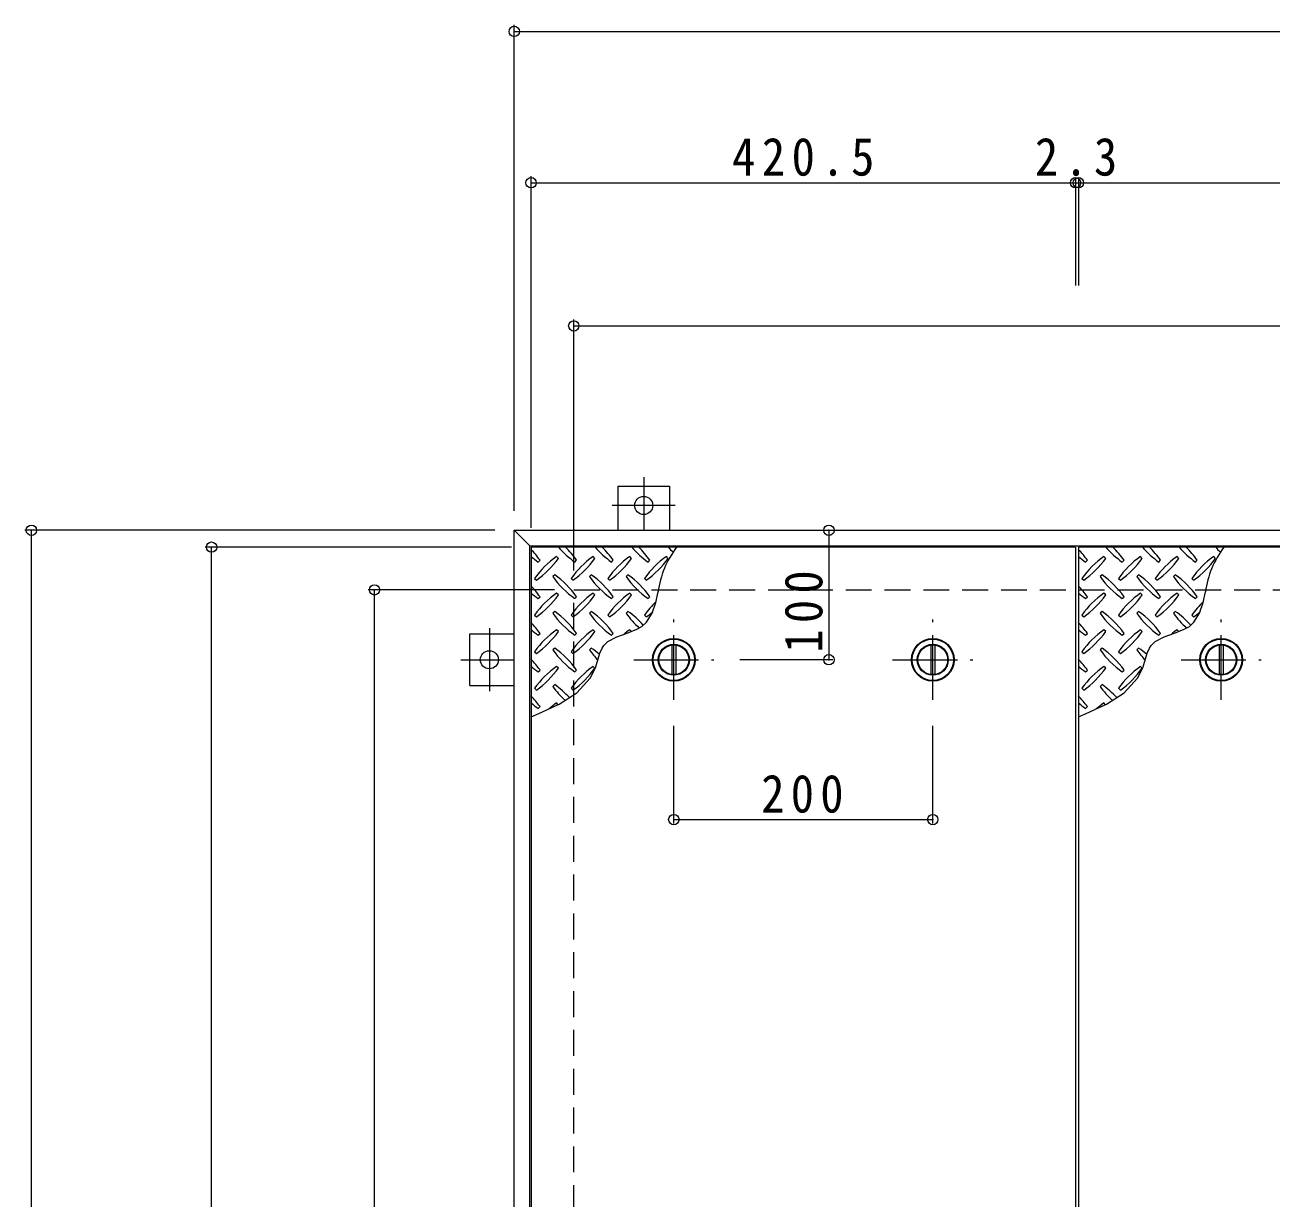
# Model space of a CAD drawing. Units: millimetres at full size, sheet at 1:10. Extents: x -2620 to 2461, y -1962 to 1588.
# Drawn here: x -2030 to -1067, y 651 to 1557 of the extents above; entities that cross this region are included whole.
import ezdxf

# ---------------------------------------------------------------- set-up
doc = ezdxf.new("R2010")
doc.units = ezdxf.units.MM
doc.header["$LTSCALE"] = 10
doc.header["$PDMODE"] = 32
doc.header["$PDSIZE"] = 8
doc.linetypes.add('CHAIN1', pattern=[8, 5, -1, 1, -1])
doc.linetypes.add('DASHED2', pattern=[3, 2, -1])
for name, color, linetype, lineweight in [('0-1', 2, 'DASHED2', 9), ('0-2', 3, 'Continuous', 9), ('0-3', 2, 'Continuous', 9), ('0-9', 134, 'Continuous', 5), ('0-C', 2, 'Continuous', 9), ('0-E', 3, 'Continuous', 9), ('0-F', 7, 'Continuous', 9)]:
    doc.layers.add(name, color=color, linetype=linetype, lineweight=lineweight)
doc.styles.add('ＭＳ ゴシック', font='')
doc.styles.get('ＭＳ ゴシック').set_extended_font_data('MS Gothic')

msp = doc.modelspace()

# ---------------------------------------------------------------- linework, layer by layer
at = {"layer": '0-1'}
for p, q in [((-1606.03, 1120.77), (-406.03, 1120.77)), ((-1606.03, -79.23), (-1606.03, 1120.77))]:
    msp.add_line(p, q, dxfattribs=at)
at = {"layer": '0-2'}
for p, q in [((-1639.03, 1153.77), (-1639.03, -112.23)), ((-1218.53, 1153.77), (-1639.03, 1153.77)), ((-1218.53, 1153.77), (-1218.53, -112.23)), ((-1216.28, 1153.77), (-1216.28, -112.23)), ((-795.78, 1153.77), (-1216.28, 1153.77))]:
    msp.add_line(p, q, dxfattribs=at)
for centre in [(-1528.78, 1066.77), (-1328.78, 1066.77), (-1106.03, 1066.77)]:
    msp.add_circle(centre, 16.5, dxfattribs=at)
at = {"layer": '0-3'}
for p, q in [((-1652.03, 1166.77), (-1640.03, 1154.77)), ((-1652.03, 1166.77), (-360.03, 1166.77)), ((-1652.03, -125.23), (-1652.03, 1166.77)), ((-1640.03, 1154.77), (-372.03, 1154.77)), ((-1640.03, -113.23), (-1640.03, 1154.77))]:
    msp.add_line(p, q, dxfattribs=at)
at = {"layer": '0-9'}
for p, q in [((-1617.97, 1145.13), (-1619.39, 1146.54)), ((-1589.69, 1145.13), (-1591.1, 1146.54)), ((-1561.4, 1145.13), (-1562.82, 1146.54)), ((-1533.12, 1145.13), (-1534.53, 1146.54)), ((-1195.22, 1145.13), (-1196.64, 1146.54)), ((-1166.94, 1145.13), (-1168.35, 1146.54)), ((-1138.65, 1145.13), (-1140.07, 1146.54)), ((-1110.37, 1145.13), (-1111.78, 1146.54)), ((-1633.53, 1142.3), (-1632.11, 1143.71)), ((-1605.24, 1142.3), (-1603.83, 1143.71)), ((-1576.96, 1142.3), (-1575.54, 1143.71)), ((-1548.67, 1142.3), (-1547.26, 1143.71)), ((-1210.78, 1142.3), (-1209.36, 1143.71)), ((-1182.49, 1142.3), (-1181.08, 1143.71)), ((-1154.21, 1142.3), (-1152.79, 1143.71)), ((-1125.92, 1142.3), (-1124.51, 1143.71)), ((-1636.36, 1129.57), (-1634.94, 1128.16)), ((-1620.8, 1132.4), (-1622.21, 1130.99)), ((-1608.07, 1129.57), (-1606.66, 1128.16)), ((-1592.52, 1132.4), (-1593.93, 1130.99)), ((-1579.79, 1129.57), (-1578.37, 1128.16)), ((-1564.23, 1132.4), (-1565.65, 1130.99)), ((-1551.5, 1129.57), (-1550.09, 1128.16)), ((-1213.61, 1129.57), (-1212.19, 1128.16)), ((-1198.05, 1132.4), (-1199.46, 1130.99)), ((-1185.32, 1129.57), (-1183.91, 1128.16)), ((-1169.77, 1132.4), (-1171.18, 1130.99)), ((-1157.04, 1129.57), (-1155.62, 1128.16)), ((-1141.48, 1132.4), (-1142.9, 1130.99)), ((-1128.75, 1129.57), (-1127.34, 1128.16)), ((-1617.97, 1116.85), (-1619.39, 1118.26)), ((-1589.69, 1116.85), (-1591.1, 1118.26)), ((-1561.4, 1116.85), (-1562.82, 1118.26)), ((-1542.65, 1110.99), (-1540.96, 1119.22)), ((-1195.22, 1116.85), (-1196.64, 1118.26)), ((-1166.94, 1116.85), (-1168.35, 1118.26)), ((-1138.65, 1116.85), (-1140.07, 1118.26)), ((-1119.9, 1110.99), (-1118.21, 1119.22)), ((-1633.53, 1114.02), (-1632.11, 1115.43)), ((-1605.24, 1114.02), (-1603.83, 1115.43)), ((-1576.96, 1114.02), (-1575.54, 1115.43)), ((-1548.67, 1114.02), (-1547.26, 1115.43)), ((-1545.49, 1102.65), (-1542.65, 1110.99)), ((-1210.78, 1114.02), (-1209.36, 1115.43)), ((-1182.49, 1114.02), (-1181.08, 1115.43)), ((-1154.21, 1114.02), (-1152.79, 1115.43)), ((-1125.92, 1114.02), (-1124.51, 1115.43)), ((-1122.74, 1102.65), (-1119.9, 1110.99)), ((-1636.36, 1101.29), (-1634.94, 1099.87)), ((-1620.8, 1104.12), (-1622.21, 1102.7)), ((-1608.07, 1101.29), (-1606.66, 1099.87)), ((-1592.52, 1104.12), (-1593.93, 1102.7)), ((-1579.79, 1101.29), (-1578.37, 1099.87)), ((-1564.23, 1104.12), (-1565.65, 1102.7)), ((-1551.5, 1101.29), (-1550.09, 1099.87)), ((-1549.87, 1095.73), (-1545.49, 1102.65)), ((-1213.61, 1101.29), (-1212.19, 1099.87)), ((-1198.05, 1104.12), (-1199.46, 1102.7)), ((-1185.32, 1101.29), (-1183.91, 1099.87)), ((-1169.77, 1104.12), (-1171.18, 1102.7)), ((-1157.04, 1101.29), (-1155.62, 1099.87)), ((-1141.48, 1104.12), (-1142.9, 1102.7)), ((-1128.75, 1101.29), (-1127.34, 1099.87)), ((-1127.12, 1095.73), (-1122.74, 1102.65)), ((-1617.97, 1088.56), (-1619.39, 1089.97)), ((-1589.69, 1088.56), (-1591.1, 1089.97)), ((-1564.93, 1087.28), (-1557.25, 1090.3)), ((-1561.48, 1088.64), (-1562.82, 1089.97)), ((-1557.25, 1090.3), (-1553.36, 1092.57)), ((-1553.36, 1092.57), (-1549.87, 1095.73)), ((-1195.22, 1088.56), (-1196.64, 1089.97)), ((-1166.94, 1088.56), (-1168.35, 1089.97)), ((-1142.18, 1087.28), (-1134.5, 1090.3)), ((-1138.73, 1088.64), (-1140.07, 1089.97)), ((-1134.5, 1090.3), (-1130.61, 1092.57)), ((-1130.61, 1092.57), (-1127.12, 1095.73)), ((-1633.53, 1085.73), (-1632.11, 1087.15)), ((-1605.24, 1085.73), (-1603.83, 1087.15)), ((-1582.82, 1077.84), (-1579.74, 1080.8)), ((-1579.74, 1080.8), (-1572.83, 1084.48)), ((-1576.96, 1085.73), (-1575.54, 1087.15)), ((-1572.83, 1084.48), (-1564.93, 1087.28)), ((-1210.78, 1085.73), (-1209.36, 1087.15)), ((-1182.49, 1085.73), (-1181.08, 1087.15)), ((-1160.07, 1077.84), (-1156.99, 1080.8)), ((-1156.99, 1080.8), (-1150.08, 1084.48)), ((-1154.21, 1085.73), (-1152.79, 1087.15)), ((-1150.08, 1084.48), (-1142.18, 1087.28)), ((-1636.36, 1073), (-1634.94, 1071.59)), ((-1620.8, 1075.83), (-1622.21, 1074.42)), ((-1608.07, 1073), (-1606.66, 1071.59)), ((-1592.52, 1075.83), (-1593.93, 1074.42)), ((-1587.28, 1067.58), (-1585.92, 1071.9)), ((-1585.92, 1071.9), (-1584.15, 1075.84)), ((-1584.15, 1075.84), (-1582.82, 1077.84)), ((-1213.61, 1073), (-1212.19, 1071.59)), ((-1198.05, 1075.83), (-1199.46, 1074.42)), ((-1185.32, 1073), (-1183.91, 1071.59)), ((-1169.77, 1075.83), (-1171.18, 1074.42)), ((-1164.53, 1067.58), (-1163.17, 1071.9)), ((-1163.17, 1071.9), (-1161.4, 1075.84)), ((-1161.4, 1075.84), (-1160.07, 1077.84)), ((-1633.53, 1057.45), (-1632.11, 1058.86)), ((-1617.97, 1060.28), (-1619.39, 1061.69)), ((-1605.24, 1057.45), (-1603.83, 1058.86)), ((-1593.38, 1052.48), (-1589.37, 1060.65)), ((-1589.69, 1060.28), (-1591.1, 1061.69)), ((-1589.37, 1060.65), (-1588.55, 1063.16)), ((-1588.55, 1063.16), (-1587.28, 1067.58)), ((-1210.78, 1057.45), (-1209.36, 1058.86)), ((-1195.22, 1060.28), (-1196.64, 1061.69)), ((-1182.49, 1057.45), (-1181.08, 1058.86)), ((-1170.63, 1052.48), (-1166.62, 1060.65)), ((-1166.94, 1060.28), (-1168.35, 1061.69)), ((-1166.62, 1060.65), (-1165.8, 1063.16)), ((-1165.8, 1063.16), (-1164.53, 1067.58)), ((-1603.76, 1041.12), (-1593.38, 1052.48)), ((-1181.01, 1041.12), (-1170.63, 1052.48)), ((-1636.36, 1044.72), (-1634.94, 1043.31)), ((-1620.8, 1047.55), (-1622.21, 1046.13)), ((-1617.41, 1032.36), (-1603.76, 1041.12)), ((-1608.07, 1044.72), (-1606.66, 1043.31)), ((-1213.61, 1044.72), (-1212.19, 1043.31)), ((-1198.05, 1047.55), (-1199.46, 1046.13)), ((-1194.66, 1032.36), (-1181.01, 1041.12)), ((-1185.32, 1044.72), (-1183.91, 1043.31)), ((-1633.53, 1029.16), (-1632.11, 1030.58)), ((-1633.07, 1025.19), (-1617.41, 1032.36)), ((-1618.05, 1032.07), (-1619.39, 1033.41)), ((-1210.78, 1029.16), (-1209.36, 1030.58)), ((-1210.32, 1025.19), (-1194.66, 1032.36)), ((-1195.3, 1032.07), (-1196.64, 1033.41)), ((-1639.03, 1022.79), (-1633.07, 1025.19)), ((-1216.28, 1022.79), (-1210.32, 1025.19))]:
    msp.add_line(p, q, dxfattribs=at)
for centre, radius, start, end in [((-1691.16, 1101.64), 72.5, 35.47272, 44.0249), ((-1591.45, 1201.34), 72.5, 228.99213, 234.5273), ((-1577.31, 1087.5), 72.5, 125.47272, 144.5273), ((-1563.17, 1201.34), 72.5, 221.00789, 234.5273), ((-1662.87, 1101.64), 72.5, 35.47272, 45.97511), ((-1549.03, 1087.5), 72.5, 125.47272, 144.5273), ((-1534.89, 1201.34), 72.5, 221.00789, 234.5273), ((-1634.59, 1101.64), 72.5, 35.47272, 45.97511), ((-1520.74, 1087.5), 72.5, 125.47272, 144.5273), ((-1506.6, 1201.34), 72.5, 221.00789, 234.5273), ((-1606.3, 1101.64), 72.5, 35.47272, 45.97511), ((-1492.46, 1087.5), 72.5, 125.47272, 144.5273), ((-1468.09, 1109.31), 73.53, 142.79805, 172.25462), ((-1478.32, 1201.34), 72.5, 221.00789, 225.19568), ((-1578.02, 1101.64), 72.5, 45.35649, 45.97511), ((-1268.41, 1101.64), 72.5, 35.47272, 44.0249), ((-1168.7, 1201.34), 72.5, 228.99213, 234.5273), ((-1154.56, 1087.5), 72.5, 125.47272, 144.5273), ((-1140.42, 1201.34), 72.5, 221.00789, 234.5273), ((-1240.12, 1101.64), 72.5, 35.47272, 45.97511), ((-1126.28, 1087.5), 72.5, 125.47272, 144.5273), ((-1112.14, 1201.34), 72.5, 221.00789, 234.5273), ((-1211.84, 1101.64), 72.5, 35.47272, 45.97511), ((-1097.99, 1087.5), 72.5, 125.47272, 144.5273), ((-1083.85, 1201.34), 72.5, 221.00789, 234.5273), ((-1183.55, 1101.64), 72.5, 35.47272, 45.97511), ((-1069.71, 1087.5), 72.5, 125.47272, 144.5273), ((-1045.34, 1109.31), 73.53, 142.79805, 172.25462), ((-1055.57, 1201.34), 72.5, 221.00789, 225.19568), ((-1155.27, 1101.64), 72.5, 45.35649, 45.97511), ((-1677.01, 1187.2), 72.5, 305.47256, 324.5273), ((-1648.73, 1187.2), 72.5, 305.47256, 324.5273), ((-1620.45, 1187.2), 72.5, 305.47256, 324.5273), ((-1592.16, 1187.2), 72.5, 305.47256, 324.5273), ((-1254.26, 1187.2), 72.5, 305.47256, 324.5273), ((-1225.98, 1187.2), 72.5, 305.47256, 324.5273), ((-1197.7, 1187.2), 72.5, 305.47256, 324.5273), ((-1169.41, 1187.2), 72.5, 305.47256, 324.5273), ((-1563.17, 1173.06), 72.5, 215.47258, 234.5273), ((-1662.87, 1073.36), 72.5, 35.47272, 54.5273), ((-1534.89, 1173.06), 72.5, 215.47258, 234.5273), ((-1634.59, 1073.36), 72.5, 35.47272, 54.5273), ((-1506.6, 1173.06), 72.5, 215.47258, 234.5273), ((-1606.3, 1073.36), 72.5, 35.47272, 54.5273), ((-1140.42, 1173.06), 72.5, 215.47258, 234.5273), ((-1240.12, 1073.36), 72.5, 35.47272, 54.5273), ((-1112.14, 1173.06), 72.5, 215.47258, 234.5273), ((-1211.84, 1073.36), 72.5, 35.47272, 54.5273), ((-1083.85, 1173.06), 72.5, 215.47258, 234.5273), ((-1183.55, 1073.36), 72.5, 35.47272, 54.5273), ((-1691.16, 1073.36), 72.5, 35.47272, 44.0249), ((-1591.45, 1173.06), 72.5, 228.99213, 234.5273), ((-1577.31, 1059.22), 72.5, 125.47272, 144.5273), ((-1677.01, 1158.92), 72.5, 305.47256, 324.5273), ((-1549.03, 1059.22), 72.5, 125.47272, 144.5273), ((-1648.73, 1158.92), 72.5, 305.47256, 324.5273), ((-1520.74, 1059.22), 72.5, 125.47272, 144.5273), ((-1620.45, 1158.92), 72.5, 305.47256, 324.5273), ((-1268.41, 1073.36), 72.5, 35.47272, 44.0249), ((-1168.7, 1173.06), 72.5, 228.99213, 234.5273), ((-1154.56, 1059.22), 72.5, 125.47272, 144.5273), ((-1254.26, 1158.92), 72.5, 305.47256, 324.5273), ((-1126.28, 1059.22), 72.5, 125.47272, 144.5273), ((-1225.98, 1158.92), 72.5, 305.47256, 324.5273), ((-1097.99, 1059.22), 72.5, 125.47272, 144.5273), ((-1197.7, 1158.92), 72.5, 305.47256, 324.5273), ((-1492.46, 1059.22), 72.5, 133.65902, 144.5273), ((-1069.71, 1059.22), 72.5, 133.65902, 144.5273), ((-1563.17, 1144.78), 72.5, 215.47258, 234.5273), ((-1662.87, 1045.07), 72.5, 35.47272, 54.5273), ((-1534.89, 1144.78), 72.5, 215.47258, 234.5273), ((-1634.59, 1045.07), 72.5, 35.47272, 54.5273), ((-1506.6, 1144.78), 72.5, 215.47258, 227.53693), ((-1606.3, 1045.07), 72.5, 41.9006, 54.5273), ((-1592.16, 1158.92), 72.5, 305.47256, 310.46066), ((-1140.42, 1144.78), 72.5, 215.47258, 234.5273), ((-1240.12, 1045.07), 72.5, 35.47272, 54.5273), ((-1112.14, 1144.78), 72.5, 215.47258, 234.5273), ((-1211.84, 1045.07), 72.5, 35.47272, 54.5273), ((-1083.85, 1144.78), 72.5, 215.47258, 227.53693), ((-1183.55, 1045.07), 72.5, 41.9006, 54.5273), ((-1169.41, 1158.92), 72.5, 305.47256, 310.46066), ((-1691.16, 1045.07), 72.5, 35.47272, 44.0249), ((-1591.45, 1144.78), 72.5, 228.99213, 234.5273), ((-1577.31, 1030.93), 72.5, 125.47272, 144.5273), ((-1677.01, 1130.63), 72.5, 305.47256, 324.5273), ((-1549.03, 1030.93), 72.5, 125.47272, 144.5273), ((-1648.73, 1130.63), 72.5, 305.47256, 324.52728), ((-1520.74, 1030.93), 72.5, 125.47272, 130.09486), ((-1268.41, 1045.07), 72.5, 35.47272, 44.0249), ((-1168.7, 1144.78), 72.5, 228.99213, 234.5273), ((-1154.56, 1030.93), 72.5, 125.47272, 144.5273), ((-1254.26, 1130.63), 72.5, 305.47256, 324.5273), ((-1126.28, 1030.93), 72.5, 125.47272, 144.5273), ((-1225.98, 1130.63), 72.5, 305.47256, 324.52728), ((-1097.99, 1030.93), 72.5, 125.47272, 130.09486), ((-1563.17, 1116.49), 72.5, 215.47258, 234.5273), ((-1662.87, 1016.79), 72.5, 35.47272, 54.5273), ((-1534.89, 1116.49), 72.5, 215.47258, 223.42382), ((-1634.59, 1016.79), 72.5, 48.18773, 54.5273), ((-1140.42, 1116.49), 72.5, 215.47258, 234.5273), ((-1240.12, 1016.79), 72.5, 35.47272, 54.5273), ((-1112.14, 1116.49), 72.5, 215.47258, 223.42382), ((-1211.84, 1016.79), 72.5, 48.18773, 54.5273), ((-1691.16, 1016.79), 72.5, 35.47272, 44.0249), ((-1591.45, 1116.49), 72.5, 228.99213, 234.5273), ((-1577.31, 1002.65), 72.5, 125.47272, 144.5273), ((-1677.01, 1102.35), 72.5, 305.47256, 324.5273), ((-1549.03, 1002.65), 72.5, 125.47272, 144.5273), ((-1648.73, 1102.35), 72.5, 305.47256, 324.5273), ((-1268.41, 1016.79), 72.5, 35.47272, 44.0249), ((-1168.7, 1116.49), 72.5, 228.99213, 234.5273), ((-1154.56, 1002.65), 72.5, 125.47272, 144.5273), ((-1254.26, 1102.35), 72.5, 305.47256, 324.5273), ((-1126.28, 1002.65), 72.5, 125.47272, 144.5273), ((-1225.98, 1102.35), 72.5, 305.47256, 324.5273), ((-1563.17, 1088.21), 72.5, 215.47258, 226.82803), ((-1662.87, 988.51), 72.5, 42.49941, 54.5273), ((-1140.42, 1088.21), 72.5, 215.47258, 226.82803), ((-1240.12, 988.51), 72.5, 42.49941, 54.5273), ((-1691.16, 988.51), 72.5, 35.47272, 44.0249), ((-1591.45, 1088.21), 72.5, 228.99213, 234.5273), ((-1577.31, 974.36), 72.5, 125.47272, 131.35023), ((-1268.41, 988.51), 72.5, 35.47272, 44.0249), ((-1168.7, 1088.21), 72.5, 228.99213, 234.5273), ((-1154.56, 974.36), 72.5, 125.47272, 131.35023)]:
    msp.add_arc(centre, radius, start, end, dxfattribs=at)
at = {"layer": '0-C', "linetype": 'CHAIN1'}
for p, q in [((-1528.78, 1035.77), (-1528.78, 1097.77)), ((-1328.78, 1035.77), (-1328.78, 1097.77)), ((-1106.03, 1035.77), (-1106.03, 1097.77)), ((-1559.78, 1066.77), (-1497.78, 1066.77)), ((-1359.78, 1066.77), (-1297.78, 1066.77)), ((-1137.03, 1066.77), (-1075.03, 1066.77))]:
    msp.add_line(p, q, dxfattribs=at)
at = {"layer": '0-C'}
for p, q in [((-1530.28, 1078.17), (-1530.28, 1055.37)), ((-1527.28, 1078.17), (-1527.28, 1055.37)), ((-1330.28, 1078.17), (-1330.28, 1055.37)), ((-1327.28, 1078.17), (-1327.28, 1055.37)), ((-1107.53, 1078.17), (-1107.53, 1055.37)), ((-1104.53, 1078.17), (-1104.53, 1055.37))]:
    msp.add_line(p, q, dxfattribs=at)
for centre, radius in [((-1528.78, 1066.77), 16), ((-1528.78, 1066.77), 12), ((-1528.78, 1066.77), 11.5), ((-1328.78, 1066.77), 16), ((-1328.78, 1066.77), 12), ((-1328.78, 1066.77), 11.5), ((-1106.03, 1066.77), 16), ((-1106.03, 1066.77), 12), ((-1106.03, 1066.77), 11.5)]:
    msp.add_circle(centre, radius, dxfattribs=at)
at = {"layer": '0-E', "linetype": 'CHAIN1'}
for p, q in [((-1552.03, 1207.95), (-1552.03, 1166.77)), ((-1527.65, 1185.97), (-1576.4, 1185.97)), ((-1671.23, 1091.15), (-1671.23, 1042.4)), ((-1693.2, 1066.77), (-1652.03, 1066.77))]:
    msp.add_line(p, q, dxfattribs=at)
at = {"layer": '0-E'}
for p, q in [((-1572.03, 1200.97), (-1532.03, 1200.97)), ((-1572.03, 1200.97), (-1572.03, 1166.77)), ((-1532.03, 1200.97), (-1532.03, 1166.77)), ((-1686.23, 1046.77), (-1686.23, 1086.77)), ((-1686.23, 1086.77), (-1652.03, 1086.77)), ((-1686.23, 1046.77), (-1652.03, 1046.77))]:
    msp.add_line(p, q, dxfattribs=at)
for centre in [(-1552.03, 1185.97), (-1671.23, 1066.77)]:
    msp.add_circle(centre, 7, dxfattribs=at)
at = {"layer": '0-F'}
for p, q in [((-1652.03, 1181.77), (-1652.03, 1557.24)), ((-1652.03, 1552.24), (-360.03, 1552.24)), ((-1639.03, 1168.77), (-1639.03, 1440.35)), ((-1639.03, 1435.35), (-1218.53, 1435.35)), ((-1218.53, 1438.35), (-1218.53, 1355.85)), ((-1218.53, 1435.35), (-1216.28, 1435.35)), ((-1216.28, 1438.35), (-1216.28, 1355.85)), ((-1216.28, 1435.35), (-795.78, 1435.35)), ((-1606.03, 1135.77), (-1606.03, 1329.66)), ((-1606.03, 1324.66), (-406.03, 1324.66)), ((-1667.03, 1166.77), (-2029.96, 1166.77)), ((-2024.96, -125.23), (-2024.96, 1166.77)), ((-1408.98, 1166.77), (-1408.98, 1066.77)), ((-1654.03, 1153.77), (-1890.78, 1153.77)), ((-1885.78, -112.23), (-1885.78, 1153.77)), ((-1621.03, 1120.77), (-1764.94, 1120.77)), ((-1759.94, -79.23), (-1759.94, 1120.77)), ((-1405.98, 1066.77), (-1477.78, 1066.77)), ((-1528.78, 940.26), (-1528.78, 1015.77)), ((-1328.78, 940.26), (-1328.78, 1015.77)), ((-1528.78, 943.26), (-1328.78, 943.26))]:
    msp.add_line(p, q, dxfattribs=at)
for p in [(-1652.03, 1552.24), (-1639.03, 1435.35), (-1218.53, 1435.35), (-1216.28, 1435.35), (-1606.03, 1324.66), (-2024.96, 1166.77), (-1408.98, 1166.77), (-1885.78, 1153.77), (-1759.94, 1120.77), (-1408.98, 1066.77), (-1528.78, 943.26), (-1328.78, 943.26)]:
    msp.add_point(p, dxfattribs=at)

# ---------------------------------------------------------------- texts
at = {"layer": '0-F', "color": 2, "char_height": 29.33, "attachment_point": 7, "style": 'ＭＳ ゴシック'}
for s, insert in [('\\T1.28;\\W0.9;420.5', (-1483.78, 1440.35)), ('\\T1.27;\\W0.9;2.3', (-1249.9, 1440.35)), ('\\T1.27;\\W0.9;200', (-1461.28, 948.26))]:
    msp.add_mtext(s, dxfattribs=dict(at, insert=insert))
at = {"layer": '0-F', "color": 2, "insert": (-1413.57, 1072.28), "char_height": 29.33, "attachment_point": 7, "rotation": 90, "style": 'ＭＳ ゴシック'}
msp.add_mtext('\\T1.27;\\W0.9;100', dxfattribs=at)

doc.saveas('drawing.dxf')
